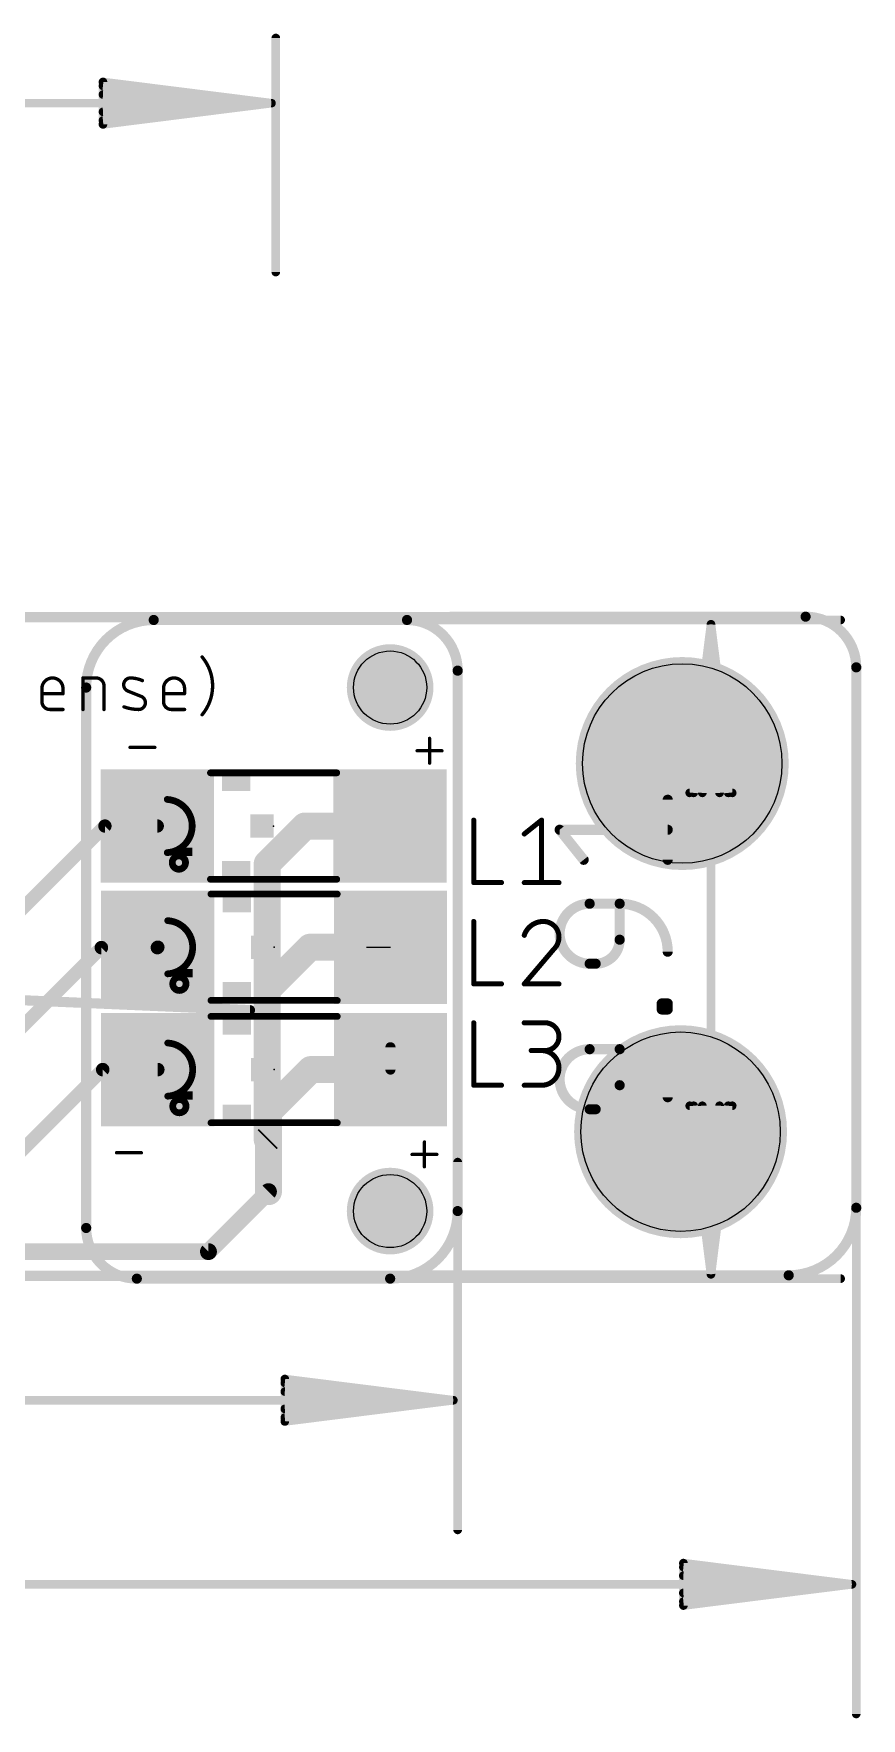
# Model space of a CAD drawing. Extents: x 121.2 to 197.3, y 1.3 to 32.2.
# Drawn here: x 184.88 to 197.33, y 5.33 to 30.66 of the extents above; entities that cross this region are included whole.
import ezdxf

# ---------------------------------------------------------------- set-up
doc = ezdxf.new("R2010")
doc.units = 0
for name, color, linetype in [('1', 12, 'CONTINUOUS'), ('101', 190, 'CONTINUOUS'), ('114', 253, 'CONTINUOUS'), ('19', 53, 'CONTINUOUS'), ('20', 31, 'CONTINUOUS'), ('21', 253, 'CONTINUOUS'), ('23', 53, 'CONTINUOUS'), ('29', 253, 'CONTINUOUS'), ('30', 253, 'CONTINUOUS'), ('31', 253, 'CONTINUOUS'), ('47', 253, 'CONTINUOUS'), ('51', 253, 'CONTINUOUS')]:
    doc.layers.add(name, color=color, linetype=linetype)

# ---------------------------------------------------------------- blocks, each defined once
blk = doc.blocks.new('RECT')
blk.add_solid([(-0.5, -0.5), (0.5, -0.5), (-0.5, 0.5), (0.5, 0.5)])

msp = doc.modelspace()

# ---------------------------------------------------------------- linework, layer by layer
at = {"layer": '1'}
for points, const_width in [([(185.956, 18.7452), (180.6474, 13.4366)], 0.2), ([(185.956, 18.7452), (186.7434, 18.7452)], 0.2), ([(188.3974, 18.1784), (188.9642, 18.7452)], 0.4064), ([(188.9642, 18.7452), (190.2434, 18.7452)], 0.4064), ([(188.3974, 16.2806), (188.3974, 18.1784)], 0.4064), ([(185.9026, 16.9164), (182.0672, 13.081)], 0.2032), ([(186.7454, 16.9164), (185.9026, 16.9164)], 0.2032), ([(186.751, 16.922), (186.7454, 16.9164)], 0.2032), ([(188.3974, 16.2806), (189.0388, 16.922)], 0.4064), ([(189.0388, 16.922), (189.8904, 16.922)], 0.4064), ([(188.3974, 14.0284), (188.3974, 16.2806)], 0.4064), ([(190.251, 15.4178), (190.251, 15.082)], 0.1524), ([(189.051, 15.082), (188.4154, 14.4464)], 0.4064), ([(190.251, 15.082), (189.051, 15.082)], 0.4064), ([(183.5658, 12.7254), (185.9224, 15.082)], 0.2032), ([(185.9224, 15.082), (186.751, 15.082)], 0.2032), ([(188.4154, 14.0464), (188.4154, 14.4464)], 0.4064), ([(188.4154, 14.0464), (188.3974, 14.0284)], 0.4064), ([(188.4154, 13.2464), (188.4154, 14.0464)], 0.4064), ([(187.5134, 12.3444), (188.4154, 13.2464)], 0.254), ([(152.7706, 12.3444), (187.5134, 12.3444)], 0.254)]:
    msp.add_lwpolyline(points, dxfattribs=dict(at, const_width=const_width))
for points, const_width in [([(185.956, 18.7952, 1), (185.956, 18.6952)], 0.1), ([(185.9914, 18.7098, 1), (185.9206, 18.7806)], 0.1), ([(186.7434, 18.6952, 1), (186.7434, 18.7952)], 0.1), ([(188.9642, 18.8468, 1), (188.9642, 18.6436)], 0.2032), ([(189.036, 18.6734, 1), (188.8924, 18.817)], 0.2032), ([(190.2434, 18.6436, 1), (190.2434, 18.8468)], 0.2032), ([(188.499, 18.1784, 1), (188.2958, 18.1784)], 0.2032), ([(188.3256, 18.2502, 1), (188.4692, 18.1066)], 0.2032), ([(185.9026, 16.9672, 1), (185.9026, 16.8656)], 0.1016), ([(185.9385, 16.8805, 1), (185.8667, 16.9523)], 0.1016), ([(186.7095, 16.9523, 1), (186.7813, 16.8805)], 0.1016), ([(186.7869, 16.8861, 1), (186.7151, 16.9579)], 0.1016), ([(186.7454, 16.8656, 1), (186.7454, 16.9672)], 0.1016), ([(189.0388, 17.0236, 1), (189.0388, 16.8204)], 0.2032), ([(189.1106, 16.8502, 1), (188.967, 16.9938)], 0.2032), ([(189.8904, 16.8204, 1), (189.8904, 17.0236)], 0.2032), ([(188.499, 16.2806, 1), (188.2958, 16.2806)], 0.2032), ([(188.2958, 16.2806, 1), (188.499, 16.2806)], 0.2032), ([(188.3256, 16.3524, 1), (188.4692, 16.2088)], 0.2032), ([(190.2891, 15.4178, 1), (190.2129, 15.4178)], 0.0762), ([(189.051, 15.1836, 1), (189.051, 14.9804)], 0.2032), ([(189.1228, 15.0102, 1), (188.9792, 15.1538)], 0.2032), ([(190.251, 14.9804, 1), (190.251, 15.1836)], 0.2032), ([(185.9224, 15.1328, 1), (185.9224, 15.0312)], 0.1016), ([(185.9583, 15.0461, 1), (185.8865, 15.1179)], 0.1016), ([(186.751, 15.0312, 1), (186.751, 15.1328)], 0.1016), ([(190.2129, 15.082, 1), (190.2891, 15.082)], 0.0762), ([(188.517, 14.4464, 1), (188.3138, 14.4464)], 0.2032), ([(188.3436, 14.5182, 1), (188.4872, 14.3746)], 0.2032), ([(188.3256, 14.1002, 1), (188.4692, 13.9566)], 0.2032), ([(188.517, 14.0464, 1), (188.3138, 14.0464)], 0.2032), ([(188.4872, 13.9746, 1), (188.3436, 14.1182)], 0.2032), ([(188.2958, 14.0284, 1), (188.499, 14.0284)], 0.2032), ([(188.3138, 14.0464, 1), (188.517, 14.0464)], 0.2032), ([(188.3138, 13.2464, 1), (188.517, 13.2464)], 0.2032), ([(188.4603, 13.2015, 1), (188.3705, 13.2913)], 0.127), ([(187.4685, 12.3893, 1), (187.5583, 12.2995)], 0.127), ([(187.5134, 12.2809, 1), (187.5134, 12.4079)], 0.127)]:
    msp.add_lwpolyline(points, format="xyb", dxfattribs=dict(at, const_width=const_width))
at = {"layer": '101'}
for points, const_width in [([(186.69, 21.844, 0.4142), (185.674, 20.828)], 0.1524), ([(186.69, 21.8821, 1), (186.69, 21.8059)], 0.0762), ([(186.69, 21.8059, 1), (186.69, 21.8821)], 0.0762), ([(191.262, 21.082, 0.4142), (190.5, 21.844)], 0.1524), ([(190.5, 21.8821, 1), (190.5, 21.8059)], 0.0762), ([(190.5, 21.8059, 1), (190.5, 21.8821)], 0.0762), ([(191.3001, 21.082, 1), (191.2239, 21.082)], 0.0762), ([(191.2239, 21.082, 1), (191.3001, 21.082)], 0.0762), ([(185.7121, 20.828, 1), (185.6359, 20.828)], 0.0762), ([(185.6359, 20.828, 1), (185.7121, 20.828)], 0.0762), ([(190.246, 11.938, 0.4142), (191.262, 12.954)], 0.1524), ([(191.3001, 12.954, 1), (191.2239, 12.954)], 0.0762), ([(191.2239, 12.954, 1), (191.3001, 12.954)], 0.0762), ([(185.674, 12.7, 0.4142), (186.436, 11.938)], 0.1524), ([(185.7121, 12.7, 1), (185.6359, 12.7)], 0.0762), ([(185.6359, 12.7, 1), (185.7121, 12.7)], 0.0762), ([(186.436, 11.9761, 1), (186.436, 11.8999)], 0.0762), ([(186.436, 11.8999, 1), (186.436, 11.9761)], 0.0762), ([(190.246, 11.9761, 1), (190.246, 11.8999)], 0.0762), ([(190.246, 11.8999, 1), (190.246, 11.9761)], 0.0762)]:
    msp.add_lwpolyline(points, format="xyb", dxfattribs=dict(at, const_width=const_width))
at = {"layer": '101', "const_width": 0.1524}
for points in [[(186.69, 21.844), (190.5, 21.844)], [(191.262, 21.082), (191.262, 12.954)], [(185.674, 12.7), (185.674, 20.828)], [(190.246, 11.938), (186.436, 11.938)]]:
    msp.add_lwpolyline(points, dxfattribs=at)
at = {"layer": '114'}
for points, const_width in [([(187.4275, 21.2962, 1), (187.408, 21.2799)], 0.0254), ([(187.5758, 20.8534, 0.1762), (187.4178, 21.288)], 0.0508), ([(185.3247, 20.8139, 1), (185.0087, 20.8139)], 0.0508), ([(185.0214, 20.8139, 1), (184.996, 20.8139)], 0.0254), ([(184.996, 20.8139, 1), (185.0214, 20.8139)], 0.0254), ([(185.3374, 20.8139, 1), (185.312, 20.8139)], 0.0254), ([(185.312, 20.8139, 1), (185.3374, 20.8139)], 0.0254), ([(185.6386, 20.9719, 1), (185.6132, 20.9719)], 0.0254), ([(185.6259, 20.9846, 1), (185.6259, 20.9592)], 0.0254), ([(185.942, 20.8534, 0.4142), (185.8234, 20.9719)], 0.0508), ([(185.8234, 20.9846, 1), (185.8234, 20.9592)], 0.0254), ([(185.8234, 20.9592, 1), (185.8234, 20.9846)], 0.0254), ([(185.9547, 20.8534, 1), (185.9293, 20.8534)], 0.0254), ([(185.9293, 20.8534, 1), (185.9547, 20.8534)], 0.0254), ([(186.3419, 20.9719, 0.8318), (186.3024, 20.7744)], 0.0508), ([(186.3071, 20.7862, 1), (186.2976, 20.7626)], 0.0254), ([(186.2976, 20.7626, 1), (186.3071, 20.7862)], 0.0254), ([(186.342, 20.9846, 1), (186.3417, 20.9592)], 0.0254), ([(186.5197, 20.9324, 0.1025), (186.3419, 20.9719)], 0.0508), ([(186.3417, 20.9592, 1), (186.342, 20.9846)], 0.0254), ([(186.5144, 20.9208, 1), (186.5249, 20.944)], 0.0254), ([(187.1535, 20.8139, 1), (186.8374, 20.8139)], 0.0508), ([(186.8501, 20.8139, 1), (186.8247, 20.8139)], 0.0254), ([(186.8247, 20.8139, 1), (186.8501, 20.8139)], 0.0254), ([(187.1662, 20.8139, 1), (187.1408, 20.8139)], 0.0254), ([(187.1408, 20.8139, 1), (187.1662, 20.8139)], 0.0254), ([(187.4178, 20.4188, 0.1762), (187.5758, 20.8534)], 0.0508), ([(187.5885, 20.8534, 1), (187.5631, 20.8534)], 0.0254), ([(187.5631, 20.8534, 1), (187.5885, 20.8534)], 0.0254), ([(185.0087, 20.7476, 1), (185.0087, 20.7222)], 0.0254), ([(185.0087, 20.6163, 0.4142), (185.1272, 20.4978)], 0.0508), ([(185.0214, 20.6163, 1), (184.996, 20.6163)], 0.0254), ([(184.996, 20.6163, 1), (185.0214, 20.6163)], 0.0254), ([(185.1272, 20.5105, 1), (185.1272, 20.4851)], 0.0254), ([(185.1272, 20.4851, 1), (185.1272, 20.5105)], 0.0254), ([(185.312, 20.7349, 1), (185.3374, 20.7349)], 0.0254), ([(185.3247, 20.7222, 1), (185.3247, 20.7476)], 0.0254), ([(185.3247, 20.4851, 1), (185.3247, 20.5105)], 0.0254), ([(186.2474, 20.5493, 1), (186.2388, 20.5254)], 0.0254), ([(186.2431, 20.5373, 0.083), (186.4604, 20.4978)], 0.0508), ([(186.4604, 20.4978, 0.8318), (186.4999, 20.6954)], 0.0508), ([(186.4606, 20.5105, 1), (186.4602, 20.4851)], 0.0254), ([(186.4602, 20.4851, 1), (186.4606, 20.5105)], 0.0254), ([(186.5046, 20.7071, 1), (186.4952, 20.6836)], 0.0254), ([(186.4952, 20.6836, 1), (186.5046, 20.7071)], 0.0254), ([(186.8374, 20.7476, 1), (186.8374, 20.7222)], 0.0254), ([(186.8374, 20.6163, 0.4142), (186.956, 20.4978)], 0.0508), ([(186.8501, 20.6163, 1), (186.8247, 20.6163)], 0.0254), ([(186.8247, 20.6163, 1), (186.8501, 20.6163)], 0.0254), ([(186.956, 20.5105, 1), (186.956, 20.4851)], 0.0254), ([(186.956, 20.4851, 1), (186.956, 20.5105)], 0.0254), ([(187.1408, 20.7349, 1), (187.1662, 20.7349)], 0.0254), ([(187.1535, 20.7222, 1), (187.1535, 20.7476)], 0.0254), ([(187.1535, 20.4851, 1), (187.1535, 20.5105)], 0.0254), ([(185.6132, 20.4978, 1), (185.6386, 20.4978)], 0.0254), ([(185.9293, 20.4978, 1), (185.9547, 20.4978)], 0.0254), ([(187.408, 20.4269, 1), (187.4275, 20.4106)], 0.0254)]:
    msp.add_lwpolyline(points, format="xyb", dxfattribs=dict(at, const_width=const_width))
at = {"layer": '114', "const_width": 0.0508}
for points in [[(185.0087, 20.6163), (185.0087, 20.8139)], [(185.3247, 20.8139), (185.3247, 20.7349)], [(185.6259, 20.4978), (185.6259, 20.9719)], [(185.6259, 20.9719), (185.8234, 20.9719)], [(185.942, 20.8534), (185.942, 20.4978)], [(186.4999, 20.6954), (186.3024, 20.7744)], [(186.8374, 20.6163), (186.8374, 20.8139)], [(187.1535, 20.8139), (187.1535, 20.7349)], [(185.3247, 20.7349), (185.0087, 20.7349)], [(185.3247, 20.4978), (185.1272, 20.4978)], [(187.1535, 20.7349), (186.8374, 20.7349)], [(187.1535, 20.4978), (186.956, 20.4978)]]:
    msp.add_lwpolyline(points, dxfattribs=at)
at = {"layer": '19'}
msp.add_line((189.8904, 16.922), (190.251, 16.922), dxfattribs=at)
at = {"layer": '20', "const_width": 0.1524}
for points in [[(122.7836, 21.844), (196.4952, 21.894)], [(197.2572, 21.132), (197.2572, 13.004)], [(196.2412, 11.988), (122.5296, 11.938)]]:
    msp.add_lwpolyline(points, dxfattribs=at)
at = {"layer": '20'}
for points, const_width in [([(197.2572, 21.132, 0.4142), (196.4952, 21.894)], 0.1524), ([(196.4952, 21.9321, 1), (196.4952, 21.8559)], 0.0762), ([(196.4952, 21.8559, 1), (196.4952, 21.9321)], 0.0762), ([(197.2953, 21.132, 1), (197.2191, 21.132)], 0.0762), ([(197.2191, 21.132, 1), (197.2953, 21.132)], 0.0762), ([(196.2412, 11.988, 0.4142), (197.2572, 13.004)], 0.1524), ([(197.2953, 13.004, 1), (197.2191, 13.004)], 0.0762), ([(197.2191, 13.004, 1), (197.2953, 13.004)], 0.0762), ([(196.2412, 12.0261, 1), (196.2412, 11.9499)], 0.0762), ([(196.2412, 11.9499, 1), (196.2412, 12.0261)], 0.0762)]:
    msp.add_lwpolyline(points, format="xyb", dxfattribs=dict(at, const_width=const_width))
for centre, radius in [((190.246, 20.828), 0.55), ((194.6402, 19.685), 1.5), ((194.6148, 14.1478), 1.5), ((190.246, 12.954), 0.55)]:
    msp.add_circle(centre, radius, dxfattribs=at)
at = {"layer": '21'}
for points, const_width in [([(190.8387, 19.6906), (190.8387, 20.0632)], 0.0508), ([(186.3344, 19.9277), (186.7069, 19.9277)], 0.0508), ([(190.6524, 19.8769), (191.0249, 19.8769)], 0.0508), ([(191.5033, 18.8341), (191.5033, 17.8943)], 0.0762), ([(192.2635, 18.6253), (192.5246, 18.8341)], 0.0762), ([(192.5246, 18.8341), (192.5246, 17.8943)], 0.0762), ([(191.5033, 17.8943), (191.921, 17.8943)], 0.0762), ([(192.2635, 17.8943), (192.7857, 17.8943)], 0.0762), ([(191.5033, 17.3101), (191.5033, 16.3703)], 0.0762), ([(192.7073, 16.8924), (192.2635, 16.3703)], 0.0762), ([(191.5033, 16.3703), (191.921, 16.3703)], 0.0762), ([(192.2635, 16.3703), (192.7857, 16.3703)], 0.0762), ([(191.5033, 15.7861), (191.5033, 14.8463)], 0.0762), ([(192.2635, 15.7861), (192.5768, 15.7861)], 0.0762), ([(192.5768, 15.3684), (192.368, 15.3684)], 0.0762), ([(191.5033, 14.8463), (191.921, 14.8463)], 0.0762), ([(192.2635, 14.8463), (192.5246, 14.8463)], 0.0762), ([(190.7625, 13.62), (190.7625, 13.9926)], 0.0508), ([(186.1312, 13.8317), (186.5037, 13.8317)], 0.0508), ([(190.5762, 13.8063), (190.9487, 13.8063)], 0.0508)]:
    msp.add_lwpolyline(points, dxfattribs=dict(at, const_width=const_width))
for points, const_width in [([(190.8514, 20.0632, 1), (190.826, 20.0632)], 0.0254), ([(186.3344, 19.9404, 1), (186.3344, 19.915)], 0.0254), ([(186.7069, 19.915, 1), (186.7069, 19.9404)], 0.0254), ([(190.6524, 19.8896, 1), (190.6524, 19.8642)], 0.0254), ([(191.0249, 19.8642, 1), (191.0249, 19.8896)], 0.0254), ([(190.826, 19.6906, 1), (190.8514, 19.6906)], 0.0254), ([(191.5223, 18.8341, 1), (191.4843, 18.8341)], 0.0381), ([(192.5437, 18.8341, 1), (192.5056, 18.8341)], 0.0381), ([(192.5365, 18.8192, 1), (192.5127, 18.849)], 0.0381), ([(192.2516, 18.6401, 1), (192.2754, 18.6104)], 0.0381), ([(191.5033, 17.9134, 1), (191.5033, 17.8753)], 0.0381), ([(191.4843, 17.8943, 1), (191.5223, 17.8943)], 0.0381), ([(191.921, 17.8753, 1), (191.921, 17.9134)], 0.0381), ([(192.2635, 17.9134, 1), (192.2635, 17.8753)], 0.0381), ([(192.5056, 17.8943, 1), (192.5437, 17.8943)], 0.0381), ([(192.7857, 17.8753, 1), (192.7857, 17.9134)], 0.0381), ([(191.5223, 17.3101, 1), (191.4843, 17.3101)], 0.0381), ([(192.5507, 17.3101, 0.3252), (192.2635, 17.1013)], 0.0762), ([(192.5507, 17.3292, 1), (192.5507, 17.2911)], 0.0381), ([(192.7857, 17.0752, 0.4142), (192.5507, 17.3101)], 0.0762), ([(192.5507, 17.2911, 1), (192.5507, 17.3291)], 0.0381), ([(192.2454, 17.1071, 1), (192.2817, 17.0954)], 0.0381), ([(192.7073, 16.8924, 0.2052), (192.7857, 17.0752)], 0.0762), ([(192.8047, 17.0751, 1), (192.7666, 17.0752)], 0.0381), ([(192.7666, 17.0752, 1), (192.8047, 17.0752)], 0.0381), ([(192.6942, 16.9062, 1), (192.7205, 16.8786)], 0.0381), ([(192.7219, 16.8801, 1), (192.6928, 16.9047)], 0.0381), ([(191.5033, 16.3894, 1), (191.5033, 16.3513)], 0.0381), ([(191.4843, 16.3703, 1), (191.5223, 16.3703)], 0.0381), ([(191.921, 16.3513, 1), (191.921, 16.3894)], 0.0381), ([(192.2635, 16.3894, 1), (192.2635, 16.3513)], 0.0381), ([(192.249, 16.3826, 1), (192.2781, 16.358)], 0.0381), ([(192.7857, 16.3513, 1), (192.7857, 16.3894)], 0.0381), ([(191.5223, 15.7861, 1), (191.4843, 15.7861)], 0.0381), ([(192.2635, 15.8052, 1), (192.2635, 15.7671)], 0.0381), ([(192.5768, 15.3684, 1), (192.5768, 15.7861)], 0.0762), ([(192.5768, 15.8052, 1), (192.5768, 15.7671)], 0.0381), ([(192.5768, 15.7671, 1), (192.5768, 15.8052)], 0.0381), ([(192.368, 15.3875, 1), (192.368, 15.3494)], 0.0381), ([(192.5246, 14.8463, 1), (192.5246, 15.3684)], 0.0762), ([(192.5246, 15.3875, 1), (192.5246, 15.3494)], 0.0381), ([(192.5768, 15.3875, 1), (192.5768, 15.3494)], 0.0381), ([(192.5768, 15.3494, 1), (192.5768, 15.3875)], 0.0381), ([(191.5033, 14.8654, 1), (191.5033, 14.8273)], 0.0381), ([(191.4843, 14.8463, 1), (191.5223, 14.8463)], 0.0381), ([(191.921, 14.8273, 1), (191.921, 14.8654)], 0.0381), ([(192.2635, 14.8654, 1), (192.2635, 14.8273)], 0.0381), ([(192.5246, 14.8654, 1), (192.5246, 14.8273)], 0.0381), ([(192.5246, 14.8273, 1), (192.5246, 14.8654)], 0.0381), ([(190.7752, 13.9926, 1), (190.7498, 13.9926)], 0.0254), ([(186.1312, 13.8444, 1), (186.1312, 13.819)], 0.0254), ([(186.5037, 13.819, 1), (186.5037, 13.8444)], 0.0254), ([(190.5762, 13.819, 1), (190.5762, 13.7936)], 0.0254), ([(190.9487, 13.7936, 1), (190.9487, 13.819)], 0.0254), ([(190.7498, 13.62, 1), (190.7752, 13.62)], 0.0254)]:
    msp.add_lwpolyline(points, format="xyb", dxfattribs=dict(at, const_width=const_width))
at = {"layer": '23'}
for p in [(188.4934, 18.7452), (188.501, 16.922), (188.501, 15.082)]:
    msp.add_point(p, dxfattribs=at)
at = {"layer": '29'}
for points, const_width in [([(190.246, 20.5022, 1), (190.246, 21.1538, 1), (190.246, 20.5022)], 0.6516), ([(194.6402, 18.8842, 1), (194.6402, 20.4858, 1), (194.6402, 18.8842)], 1.6016), ([(194.6148, 13.347, 1), (194.6148, 14.9486, 1), (194.6148, 13.347)], 1.6016), ([(190.246, 12.6282, 1), (190.246, 13.2798, 1), (190.246, 12.6282)], 0.6516)]:
    msp.add_lwpolyline(points, format="xyb", dxfattribs=dict(at, const_width=const_width))
at = {"layer": '30'}
for points, const_width in [([(190.246, 20.5022, 1), (190.246, 21.1538, 1), (190.246, 20.5022)], 0.6516), ([(194.6402, 18.8842, 1), (194.6402, 20.4858, 1), (194.6402, 18.8842)], 1.6016), ([(194.6148, 13.347, 1), (194.6148, 14.9486, 1), (194.6148, 13.347)], 1.6016), ([(190.246, 12.6282, 1), (190.246, 13.2798, 1), (190.246, 12.6282)], 0.6516)]:
    msp.add_lwpolyline(points, format="xyb", dxfattribs=dict(at, const_width=const_width))
at = {"layer": '47'}
for points, const_width in [([(188.5264, 30.5966), (188.5264, 27.0766)], 0.13), ([(188.4614, 29.6166), (185.9264, 29.9358)], 0.13), ([(185.9264, 29.9358), (185.9264, 29.2974)], 0.13), ([(188.4614, 29.6166), (185.9264, 29.8766)], 0.13), ([(158.5914, 29.6166), (188.4614, 29.6166)], 0.13), ([(188.4614, 29.6166), (185.9264, 29.7466)], 0.13), ([(185.9264, 29.2974), (188.4614, 29.6166)], 0.13), ([(185.9264, 29.4866), (188.4614, 29.6166)], 0.13), ([(185.9264, 29.3566), (188.4614, 29.6166)], 0.13), ([(190.5, 21.844), (197.022, 21.844)], 0.13), ([(195.072, 21.779), (194.7528, 19.244)], 0.13), ([(195.072, 21.779), (194.812, 19.244)], 0.13), ([(195.072, 21.779), (194.942, 19.244)], 0.13), ([(195.072, 21.779), (195.072, 12.003)], 0.13), ([(195.3912, 19.244), (195.072, 21.779)], 0.13), ([(195.202, 19.244), (195.072, 21.779)], 0.13), ([(195.332, 19.244), (195.072, 21.779)], 0.13), ([(194.7528, 19.244), (195.3912, 19.244)], 0.13), ([(194.4213, 18.2373), (194.4213, 19.1404)], 0.1524), ([(193.1569, 18.2373), (192.7957, 18.6889)], 0.1524), ([(192.7957, 18.6889), (194.4213, 18.6889)], 0.1524), ([(193.2473, 17.5773), (193.6988, 17.5773)], 0.1524), ([(193.6988, 17.5773), (193.6988, 17.0354)], 0.1524), ([(188.1378, 15.9766), (158.369, 17.272)], 0.1524), ([(193.3376, 16.6742), (193.2473, 16.6742)], 0.1524), ([(194.331, 15.9864), (194.331, 16.0767)], 0.1524), ([(194.331, 16.0767), (194.4213, 16.0767)], 0.1524), ([(194.4213, 15.9864), (194.331, 15.9864)], 0.1524), ([(194.4213, 16.0767), (194.4213, 15.9864)], 0.1524), ([(193.2473, 15.3889), (193.6988, 15.3889)], 0.1524), ([(193.6988, 15.3889), (193.6988, 14.8471)], 0.1524), ([(193.3376, 14.4858), (193.2473, 14.4858)], 0.1524), ([(195.072, 12.003), (194.7528, 14.538)], 0.13), ([(194.7528, 14.538), (195.3912, 14.538)], 0.13), ([(195.072, 12.003), (194.812, 14.538)], 0.13), ([(195.072, 12.003), (194.942, 14.538)], 0.13), ([(195.3912, 14.538), (195.072, 12.003)], 0.13), ([(195.202, 14.538), (195.072, 12.003)], 0.13), ([(195.332, 14.538), (195.072, 12.003)], 0.13), ([(191.262, 13.6906), (191.262, 8.1592)], 0.13), ([(197.2572, 13.004), (197.2572, 5.3906)], 0.13), ([(190.246, 11.938), (197.022, 11.938)], 0.13), ([(191.197, 10.1092), (188.662, 10.4284)], 0.13), ([(188.662, 10.4284), (188.662, 9.79)], 0.13), ([(191.197, 10.1092), (188.662, 10.3692)], 0.13), ([(121.3246, 10.1092), (191.197, 10.1092)], 0.13), ([(191.197, 10.1092), (188.662, 10.2392)], 0.13), ([(188.662, 9.79), (191.197, 10.1092)], 0.13), ([(188.662, 9.9792), (191.197, 10.1092)], 0.13), ([(188.662, 9.8492), (191.197, 10.1092)], 0.13), ([(197.1922, 7.3406), (194.6572, 7.6598)], 0.13), ([(194.6572, 7.6598), (194.6572, 7.0214)], 0.13), ([(197.1922, 7.3406), (194.6572, 7.6006)], 0.13), ([(197.1922, 7.3406), (121.3246, 7.3406)], 0.13), ([(197.1922, 7.3406), (194.6572, 7.4706)], 0.13), ([(194.6572, 7.0214), (197.1922, 7.3406)], 0.13), ([(194.6572, 7.2106), (197.1922, 7.3406)], 0.13), ([(194.6572, 7.0806), (197.1922, 7.3406)], 0.13)]:
    msp.add_lwpolyline(points, dxfattribs=dict(at, const_width=const_width))
for points, const_width in [([(188.5589, 30.5966, 1), (188.4939, 30.5966)], 0.065), ([(185.9305, 29.9681, 1), (185.9223, 29.9036)], 0.065), ([(185.9589, 29.9358, 1), (185.8939, 29.9358)], 0.065), ([(185.9297, 29.9089, 1), (185.9231, 29.8443)], 0.065), ([(185.9281, 29.7791, 1), (185.9247, 29.7141)], 0.065), ([(188.4655, 29.5844, 1), (188.4573, 29.6488)], 0.065), ([(188.4573, 29.5844, 1), (188.4655, 29.6488)], 0.065), ([(188.4647, 29.5843, 1), (188.4581, 29.6489)], 0.065), ([(188.4581, 29.5843, 1), (188.4647, 29.6489)], 0.065), ([(188.4597, 29.5841, 1), (188.4631, 29.6491)], 0.065), ([(188.4631, 29.5841, 1), (188.4597, 29.6491)], 0.065), ([(188.4614, 29.5841, 1), (188.4614, 29.6491)], 0.065), ([(185.9247, 29.5191, 1), (185.9281, 29.4541)], 0.065), ([(185.9231, 29.3889, 1), (185.9297, 29.3243)], 0.065), ([(185.9223, 29.3296, 1), (185.9305, 29.2651)], 0.065), ([(185.8939, 29.2974, 1), (185.9589, 29.2974)], 0.065), ([(188.4939, 27.0766, 1), (188.5589, 27.0766)], 0.065), ([(190.5, 21.8765, 1), (190.5, 21.8115)], 0.065), ([(195.1045, 21.779, 1), (195.0395, 21.779)], 0.065), ([(195.1042, 21.7831, 1), (195.0398, 21.7749)], 0.065), ([(195.1045, 21.7773, 1), (195.0395, 21.7807)], 0.065), ([(195.1045, 21.7807, 1), (195.0395, 21.7773)], 0.065), ([(195.1043, 21.7823, 1), (195.0397, 21.7757)], 0.065), ([(195.1043, 21.7757, 1), (195.0397, 21.7823)], 0.065), ([(195.1042, 21.7749, 1), (195.0398, 21.7831)], 0.065), ([(197.022, 21.8115, 1), (197.022, 21.8765)], 0.065), ([(194.7205, 19.2481, 1), (194.785, 19.2399)], 0.065), ([(194.7528, 19.2765, 1), (194.7528, 19.2115)], 0.065), ([(194.7797, 19.2473, 1), (194.8443, 19.2407)], 0.065), ([(194.9095, 19.2457, 1), (194.9745, 19.2423)], 0.065), ([(195.1695, 19.2423, 1), (195.2345, 19.2457)], 0.065), ([(195.2997, 19.2407, 1), (195.3643, 19.2473)], 0.065), ([(195.359, 19.2399, 1), (195.4235, 19.2481)], 0.065), ([(195.3912, 19.2115, 1), (195.3912, 19.2765)], 0.065), ([(194.4594, 19.1404, 1), (194.3832, 19.1404)], 0.0762), ([(192.8255, 18.7127, 1), (192.7659, 18.6651)], 0.0762), ([(192.7957, 18.727, 1), (192.7957, 18.6508)], 0.0762), ([(194.4213, 18.6508, 1), (194.4213, 18.727)], 0.0762), ([(193.1272, 18.2135, 1), (193.1867, 18.2611)], 0.0762), ([(194.3832, 18.2373, 1), (194.4594, 18.2373)], 0.0762), ([(193.2473, 17.5773, 1), (193.2473, 16.6742)], 0.1524), ([(193.2473, 17.6154, 1), (193.2473, 17.5392)], 0.0762), ([(193.2473, 17.5392, 1), (193.2473, 17.6154)], 0.0762), ([(193.7369, 17.5773, 1), (193.6607, 17.5773)], 0.0762), ([(194.4213, 16.8548, 0.4142), (193.6988, 17.5773)], 0.1524), ([(193.6988, 17.6154, 1), (193.6988, 17.5392)], 0.0762), ([(193.6988, 17.5392, 1), (193.6988, 17.6154)], 0.0762), ([(193.3376, 16.6742, 0.4142), (193.6988, 17.0354)], 0.1524), ([(193.7369, 17.0354, 1), (193.6607, 17.0354)], 0.0762), ([(193.6607, 17.0354, 1), (193.7369, 17.0354)], 0.0762), ([(193.2473, 16.7123, 1), (193.2473, 16.6361)], 0.0762), ([(193.2473, 16.6361, 1), (193.2473, 16.7123)], 0.0762), ([(193.3376, 16.7123, 1), (193.3376, 16.6361)], 0.0762), ([(193.3376, 16.6361, 1), (193.3376, 16.7123)], 0.0762), ([(194.3832, 16.8548, 1), (194.4594, 16.8548)], 0.0762), ([(188.1361, 15.9385, 1), (188.1395, 16.0147)], 0.0762), ([(194.3691, 16.0767, 1), (194.2929, 16.0767)], 0.0762), ([(194.331, 16.1148, 1), (194.331, 16.0386)], 0.0762), ([(194.331, 16.0245, 1), (194.331, 15.9483)], 0.0762), ([(194.2929, 15.9864, 1), (194.3691, 15.9864)], 0.0762), ([(194.4594, 16.0767, 1), (194.3832, 16.0767)], 0.0762), ([(194.3832, 15.9864, 1), (194.4594, 15.9864)], 0.0762), ([(194.4213, 16.0386, 1), (194.4213, 16.1148)], 0.0762), ([(194.4213, 15.9483, 1), (194.4213, 16.0245)], 0.0762), ([(193.2473, 15.3889, 1), (193.2473, 14.4858)], 0.1524), ([(193.2473, 15.427, 1), (193.2473, 15.3508)], 0.0762), ([(193.2473, 15.3508, 1), (193.2473, 15.427)], 0.0762), ([(193.7369, 15.3889, 1), (193.6607, 15.3889)], 0.0762), ([(194.4213, 14.6664, 0.4142), (193.6988, 15.3889)], 0.1524), ([(193.6988, 15.427, 1), (193.6988, 15.3508)], 0.0762), ([(193.6988, 15.3508, 1), (193.6988, 15.427)], 0.0762), ([(193.3376, 14.4858, 0.4142), (193.6988, 14.8471)], 0.1524), ([(193.7369, 14.8471, 1), (193.6607, 14.8471)], 0.0762), ([(193.6607, 14.8471, 1), (193.7369, 14.8471)], 0.0762), ([(194.3832, 14.6664, 1), (194.4594, 14.6664)], 0.0762), ([(193.2473, 14.5239, 1), (193.2473, 14.4477)], 0.0762), ([(193.2473, 14.4477, 1), (193.2473, 14.5239)], 0.0762), ([(193.3376, 14.5239, 1), (193.3376, 14.4477)], 0.0762), ([(193.3376, 14.4477, 1), (193.3376, 14.5239)], 0.0762), ([(194.785, 14.5421, 1), (194.7205, 14.5339)], 0.065), ([(194.7528, 14.5705, 1), (194.7528, 14.5055)], 0.065), ([(194.8443, 14.5413, 1), (194.7797, 14.5347)], 0.065), ([(194.9745, 14.5397, 1), (194.9095, 14.5363)], 0.065), ([(195.2345, 14.5363, 1), (195.1695, 14.5397)], 0.065), ([(195.3643, 14.5347, 1), (195.2997, 14.5413)], 0.065), ([(195.4235, 14.5339, 1), (195.359, 14.5421)], 0.065), ([(195.3912, 14.5055, 1), (195.3912, 14.5705)], 0.065), ([(191.2945, 13.6906, 1), (191.2295, 13.6906)], 0.065), ([(197.2897, 13.004, 1), (197.2247, 13.004)], 0.065), ([(190.246, 11.9705, 1), (190.246, 11.9055)], 0.065), ([(195.0398, 12.0071, 1), (195.1042, 11.9989)], 0.065), ([(195.0397, 12.0063, 1), (195.1043, 11.9997)], 0.065), ([(195.0395, 12.0013, 1), (195.1045, 12.0047)], 0.065), ([(195.0395, 12.0047, 1), (195.1045, 12.0013)], 0.065), ([(195.0395, 12.003, 1), (195.1045, 12.003)], 0.065), ([(195.0397, 11.9997, 1), (195.1043, 12.0063)], 0.065), ([(195.0398, 11.9989, 1), (195.1042, 12.0071)], 0.065), ([(197.022, 11.9055, 1), (197.022, 11.9705)], 0.065), ([(188.6661, 10.4607, 1), (188.6579, 10.3962)], 0.065), ([(188.6945, 10.4284, 1), (188.6295, 10.4284)], 0.065), ([(188.6653, 10.4015, 1), (188.6587, 10.3369)], 0.065), ([(188.6637, 10.2717, 1), (188.6603, 10.2067)], 0.065), ([(191.2011, 10.077, 1), (191.1929, 10.1414)], 0.065), ([(191.1929, 10.077, 1), (191.2011, 10.1414)], 0.065), ([(191.2003, 10.0769, 1), (191.1937, 10.1415)], 0.065), ([(191.1937, 10.0769, 1), (191.2003, 10.1415)], 0.065), ([(191.1953, 10.0767, 1), (191.1987, 10.1417)], 0.065), ([(191.1987, 10.0767, 1), (191.1953, 10.1417)], 0.065), ([(191.197, 10.0767, 1), (191.197, 10.1417)], 0.065), ([(188.6603, 10.0117, 1), (188.6637, 9.9467)], 0.065), ([(188.6587, 9.8815, 1), (188.6653, 9.8169)], 0.065), ([(188.6579, 9.8222, 1), (188.6661, 9.7577)], 0.065), ([(188.6295, 9.79, 1), (188.6945, 9.79)], 0.065), ([(191.2295, 8.1592, 1), (191.2945, 8.1592)], 0.065), ([(194.6613, 7.6921, 1), (194.6531, 7.6276)], 0.065), ([(194.6897, 7.6598, 1), (194.6247, 7.6598)], 0.065), ([(194.6605, 7.6329, 1), (194.6539, 7.5683)], 0.065), ([(194.6589, 7.5031, 1), (194.6555, 7.4381)], 0.065), ([(197.1963, 7.3084, 1), (197.1881, 7.3728)], 0.065), ([(197.1881, 7.3084, 1), (197.1963, 7.3728)], 0.065), ([(197.1955, 7.3083, 1), (197.1889, 7.3729)], 0.065), ([(197.1889, 7.3083, 1), (197.1955, 7.3729)], 0.065), ([(197.1905, 7.3081, 1), (197.1939, 7.3731)], 0.065), ([(197.1939, 7.3081, 1), (197.1905, 7.3731)], 0.065), ([(197.1922, 7.3081, 1), (197.1922, 7.3731)], 0.065), ([(194.6555, 7.2431, 1), (194.6589, 7.1781)], 0.065), ([(194.6539, 7.1129, 1), (194.6605, 7.0483)], 0.065), ([(194.6531, 7.0536, 1), (194.6613, 6.9891)], 0.065), ([(194.6247, 7.0214, 1), (194.6897, 7.0214)], 0.065), ([(197.2247, 5.3906, 1), (197.2897, 5.3906)], 0.065)]:
    msp.add_lwpolyline(points, format="xyb", dxfattribs=dict(at, const_width=const_width))
at = {"layer": '51', "const_width": 0.1016}
for points in [[(187.5434, 19.5452), (189.4434, 19.5452)], [(189.4434, 17.9452), (187.5434, 17.9452)], [(187.551, 17.722), (189.451, 17.722)], [(189.451, 16.122), (187.551, 16.122)], [(187.551, 15.882), (189.451, 15.882)], [(189.451, 14.282), (187.551, 14.282)]]:
    msp.add_lwpolyline(points, dxfattribs=at)
at = {"layer": '51'}
for points, const_width in [([(187.5434, 19.5706, 1), (187.5434, 19.5198)], 0.0508), ([(189.4434, 19.5198, 1), (189.4434, 19.5706)], 0.0508), ([(186.8934, 18.3452, 0.9376), (186.8934, 19.1452)], 0.1016), ([(186.895, 19.1705, 1), (186.8918, 19.1199)], 0.0508), ([(186.8918, 18.3705, 1), (186.895, 18.3199)], 0.0508), ([(187.0684, 18.0952, 1), (187.0684, 18.2952, 1), (187.0684, 18.0952)], 0.1016), ([(187.5434, 17.9706, 1), (187.5434, 17.9198)], 0.0508), ([(189.4434, 17.9198, 1), (189.4434, 17.9706)], 0.0508), ([(187.551, 17.7474, 1), (187.551, 17.6966)], 0.0508), ([(189.451, 17.6966, 1), (189.451, 17.7474)], 0.0508), ([(186.901, 16.522, 0.9376), (186.901, 17.322)], 0.1016), ([(186.9026, 17.3473, 1), (186.8994, 17.2967)], 0.0508), ([(186.8994, 16.5473, 1), (186.9026, 16.4967)], 0.0508), ([(187.076, 16.272, 1), (187.076, 16.472, 1), (187.076, 16.272)], 0.1016), ([(187.551, 16.1474, 1), (187.551, 16.0966)], 0.0508), ([(189.451, 16.0966, 1), (189.451, 16.1474)], 0.0508), ([(187.551, 15.9074, 1), (187.551, 15.8566)], 0.0508), ([(189.451, 15.8566, 1), (189.451, 15.9074)], 0.0508), ([(186.901, 14.682, 0.9376), (186.901, 15.482)], 0.1016), ([(186.9026, 15.5073, 1), (186.8994, 15.4567)], 0.0508), ([(186.8994, 14.7073, 1), (186.9026, 14.6567)], 0.0508), ([(187.076, 14.432, 1), (187.076, 14.632, 1), (187.076, 14.432)], 0.1016), ([(187.551, 14.3074, 1), (187.551, 14.2566)], 0.0508), ([(189.451, 14.2566, 1), (189.451, 14.3074)], 0.0508)]:
    msp.add_lwpolyline(points, format="xyb", dxfattribs=dict(at, const_width=const_width))

# ---------------------------------------------------------------- block references
at = {"layer": '1', "xscale": 1.5, "yscale": 1.5, "rotation": 90}
for p in [(186.7434, 18.7452), (190.2434, 18.7452), (186.751, 16.922), (190.251, 16.922), (186.751, 15.082), (190.251, 15.082)]:
    msp.add_blockref('RECT', p, dxfattribs=at)
at = {"layer": '21', "rotation": 90}
for p, xscale, yscale in [((187.9309, 19.4327), 0.325, 0.425), ((188.3184, 18.7452), 0.35, 0.35), ((187.9309, 18.0577), 0.325, 0.425), ((187.9385, 17.6095), 0.325, 0.425), ((188.326, 16.922), 0.35, 0.35), ((187.9385, 16.2345), 0.325, 0.425), ((187.9385, 15.7695), 0.325, 0.425), ((188.326, 15.082), 0.35, 0.35), ((187.9385, 14.3945), 0.325, 0.425)]:
    msp.add_blockref('RECT', p, dxfattribs=dict(at, xscale=xscale, yscale=yscale))
at = {"layer": '29', "xscale": 1.7032, "yscale": 1.7032, "rotation": 90}
for p in [(186.7434, 18.7452), (190.2434, 18.7452), (186.751, 16.922), (190.251, 16.922), (186.751, 15.082), (190.251, 15.082)]:
    msp.add_blockref('RECT', p, dxfattribs=at)
at = {"layer": '31', "xscale": 1.5, "yscale": 1.5, "rotation": 90}
for p in [(186.7434, 18.7452), (190.2434, 18.7452), (186.751, 16.922), (190.251, 16.922), (186.751, 15.082), (190.251, 15.082)]:
    msp.add_blockref('RECT', p, dxfattribs=at)
at = {"layer": '51', "rotation": 90}
for p, xscale, yscale in [((187.0184, 19.3452), 0.5, 0.35), ((187.2059, 19.2952), 0.6, 0.125), ((187.3934, 18.7452), 1.7, 0.3), ((189.7934, 18.7452), 1.7, 0.7), ((187.2059, 18.3077), 0.425, 0.125), ((186.9059, 18.1452), 0.5, 0.125), ((187.1559, 18.3577), 0.125, 0.225), ((187.1059, 18.0077), 0.225, 0.325), ((187.026, 17.522), 0.5, 0.35), ((187.2135, 17.472), 0.6, 0.125), ((187.401, 16.922), 1.7, 0.3), ((189.801, 16.922), 1.7, 0.7), ((186.9135, 16.322), 0.5, 0.125), ((187.1635, 16.5345), 0.125, 0.225), ((187.2135, 16.4845), 0.425, 0.125), ((187.1135, 16.1845), 0.225, 0.325), ((187.026, 15.682), 0.5, 0.35), ((187.2135, 15.632), 0.6, 0.125), ((187.401, 15.082), 1.7, 0.3), ((189.801, 15.082), 1.7, 0.7), ((186.9135, 14.482), 0.5, 0.125), ((187.1635, 14.6945), 0.125, 0.225), ((187.2135, 14.6445), 0.425, 0.125), ((187.1135, 14.3445), 0.225, 0.325)]:
    msp.add_blockref('RECT', p, dxfattribs=dict(at, xscale=xscale, yscale=yscale))

doc.saveas('drawing.dxf')
